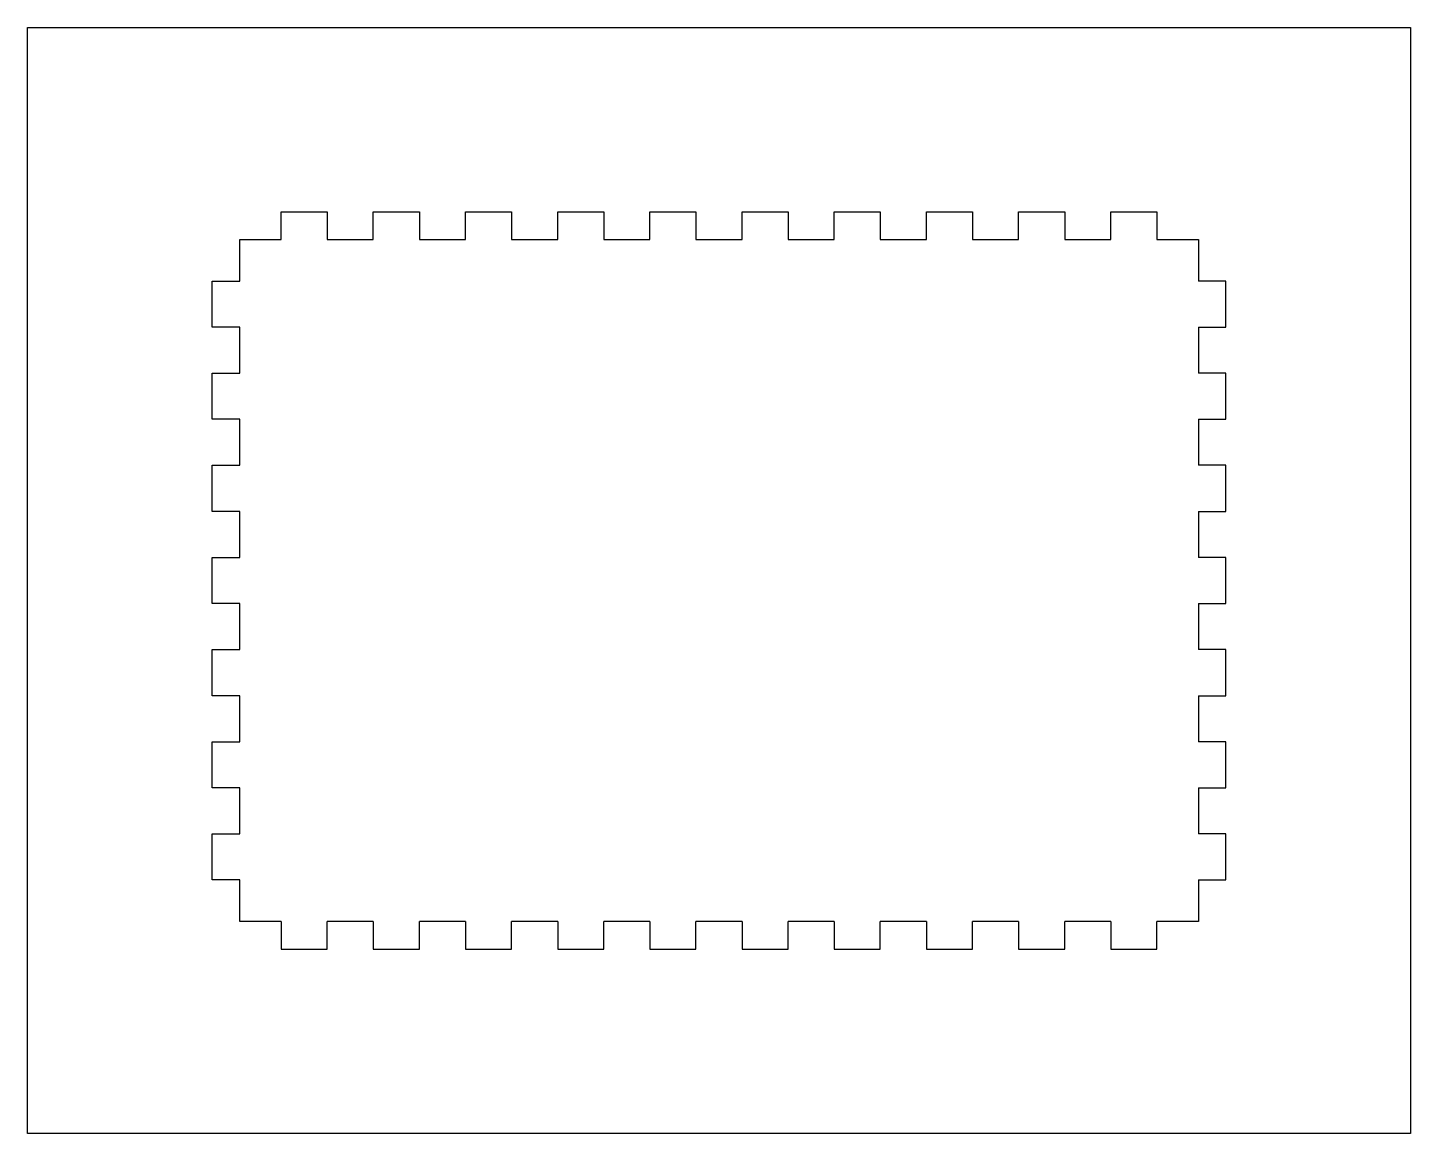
# Model space of a CAD drawing. Extents: x -20 to 130, y -20 to 100.
import ezdxf

# ---------------------------------------------------------------- set-up
doc = ezdxf.new("R2010")
doc.units = 0
doc.layers.get('0').update_dxf_attribs({"linetype": 'continuous'})

# ---------------------------------------------------------------- blocks, each defined once
blk = doc.blocks.new('BODY004')
at = {"color": 0}
for p, q in [((-20, 100), (130, 100)), ((-20, -20), (-20, 100)), ((130, 100), (130, -20)), ((7.5, 77), (7.5, 80)), ((7.5, 80), (12.5, 80)), ((12.5, 80), (12.5, 77)), ((17.5, 77), (17.5, 80)), ((17.5, 80), (22.5, 80)), ((22.5, 80), (22.5, 77)), ((27.5, 77), (27.5, 80)), ((27.5, 80), (32.5, 80)), ((32.5, 80), (32.5, 77)), ((37.5, 77), (37.5, 80)), ((37.5, 80), (42.5, 80)), ((42.5, 80), (42.5, 77)), ((47.5, 77), (47.5, 80)), ((47.5, 80), (52.5, 80)), ((52.5, 80), (52.5, 77)), ((57.5, 77), (57.5, 80)), ((57.5, 80), (62.5, 80)), ((62.5, 80), (62.5, 77)), ((67.5, 77), (67.5, 80)), ((67.5, 80), (72.5, 80)), ((72.5, 80), (72.5, 77)), ((77.5, 77), (77.5, 80)), ((77.5, 80), (82.5, 80)), ((82.5, 80), (82.5, 77)), ((87.5, 77), (87.5, 80)), ((87.5, 80), (92.5, 80)), ((92.5, 80), (92.5, 77)), ((97.5, 77), (97.5, 80)), ((97.5, 80), (102.5, 80)), ((102.5, 80), (102.5, 77)), ((3, 72.5), (3, 77)), ((3, 77), (7.5, 77)), ((12.5, 77), (17.5, 77)), ((22.5, 77), (27.5, 77)), ((32.5, 77), (37.5, 77)), ((42.5, 77), (47.5, 77)), ((52.5, 77), (57.5, 77)), ((62.5, 77), (67.5, 77)), ((72.5, 77), (77.5, 77)), ((82.5, 77), (87.5, 77)), ((92.5, 77), (97.5, 77)), ((102.5, 77), (107, 77)), ((107, 77), (107, 72.5)), ((0, 67.5), (0, 72.5)), ((0, 72.5), (3, 72.5)), ((110, 72.5), (107, 72.5)), ((110, 67.5), (110, 72.5)), ((3, 67.5), (0, 67.5)), ((3, 62.5), (3, 67.5)), ((107, 67.5), (110, 67.5)), ((107, 67.5), (107, 62.5)), ((0, 57.5), (0, 62.5)), ((0, 62.5), (3, 62.5)), ((110, 62.5), (107, 62.5)), ((110, 57.5), (110, 62.5)), ((3, 57.5), (0, 57.5)), ((3, 52.5), (3, 57.5)), ((107, 57.5), (110, 57.5)), ((107, 57.5), (107, 52.5)), ((0, 47.5), (0, 52.5)), ((0, 52.5), (3, 52.5)), ((110, 52.5), (107, 52.5)), ((110, 47.5), (110, 52.5)), ((3, 47.5), (0, 47.5)), ((3, 42.5), (3, 47.5)), ((107, 47.5), (110, 47.5)), ((107, 47.5), (107, 42.5)), ((0, 37.5), (0, 42.5)), ((0, 42.5), (3, 42.5)), ((110, 42.5), (107, 42.5)), ((110, 37.5), (110, 42.5)), ((3, 37.5), (0, 37.5)), ((3, 32.5), (3, 37.5)), ((107, 37.5), (110, 37.5)), ((107, 37.5), (107, 32.5)), ((0, 27.5), (0, 32.5)), ((0, 32.5), (3, 32.5)), ((110, 32.5), (107, 32.5)), ((110, 27.5), (110, 32.5)), ((3, 27.5), (0, 27.5)), ((3, 22.5), (3, 27.5)), ((107, 27.5), (110, 27.5)), ((107, 27.5), (107, 22.5)), ((0, 17.5), (0, 22.5)), ((0, 22.5), (3, 22.5)), ((110, 22.5), (107, 22.5)), ((110, 17.5), (110, 22.5)), ((3, 17.5), (0, 17.5)), ((3, 12.5), (3, 17.5)), ((107, 17.5), (110, 17.5)), ((107, 17.5), (107, 12.5)), ((0, 7.5), (0, 12.5)), ((0, 12.5), (3, 12.5)), ((110, 12.5), (107, 12.5)), ((110, 7.5), (110, 12.5)), ((3, 7.5), (0, 7.5)), ((3, 3), (3, 7.5)), ((107, 7.5), (110, 7.5)), ((107, 7.5), (107, 3)), ((7.5, 3), (3, 3)), ((7.5, 3), (7.5, 0)), ((17.5, 3), (12.5, 3)), ((12.5, 0), (12.5, 3)), ((17.5, 3), (17.5, 0)), ((27.5, 3), (22.5, 3)), ((22.5, 0), (22.5, 3)), ((27.5, 3), (27.5, 0)), ((37.5, 3), (32.5, 3)), ((32.5, 0), (32.5, 3)), ((37.5, 3), (37.5, 0)), ((47.5, 3), (42.5, 3)), ((42.5, 0), (42.5, 3)), ((47.5, 3), (47.5, 0)), ((57.5, 3), (52.5, 3)), ((52.5, 0), (52.5, 3)), ((57.5, 3), (57.5, 0)), ((67.5, 3), (62.5, 3)), ((62.5, 0), (62.5, 3)), ((67.5, 3), (67.5, 0)), ((77.5, 3), (72.5, 3)), ((72.5, 0), (72.5, 3)), ((77.5, 3), (77.5, 0)), ((87.5, 3), (82.5, 3)), ((82.5, 0), (82.5, 3)), ((87.5, 3), (87.5, 0)), ((97.5, 3), (92.5, 3)), ((92.5, 0), (92.5, 3)), ((97.5, 3), (97.5, 0)), ((107, 3), (102.5, 3)), ((102.5, 0), (102.5, 3)), ((7.5, 0), (12.5, 0)), ((17.5, 0), (22.5, 0)), ((27.5, 0), (32.5, 0)), ((37.5, 0), (42.5, 0)), ((47.5, 0), (52.5, 0)), ((57.5, 0), (62.5, 0)), ((67.5, 0), (72.5, 0)), ((77.5, 0), (82.5, 0)), ((87.5, 0), (92.5, 0)), ((97.5, 0), (102.5, 0)), ((130, -20), (-20, -20))]:
    blk.add_line(p, q, dxfattribs=at)

msp = doc.modelspace()

# ---------------------------------------------------------------- block references
at = {"color": 0}
msp.add_blockref('BODY004', (0, 0), dxfattribs=at)

doc.saveas('drawing.dxf')
